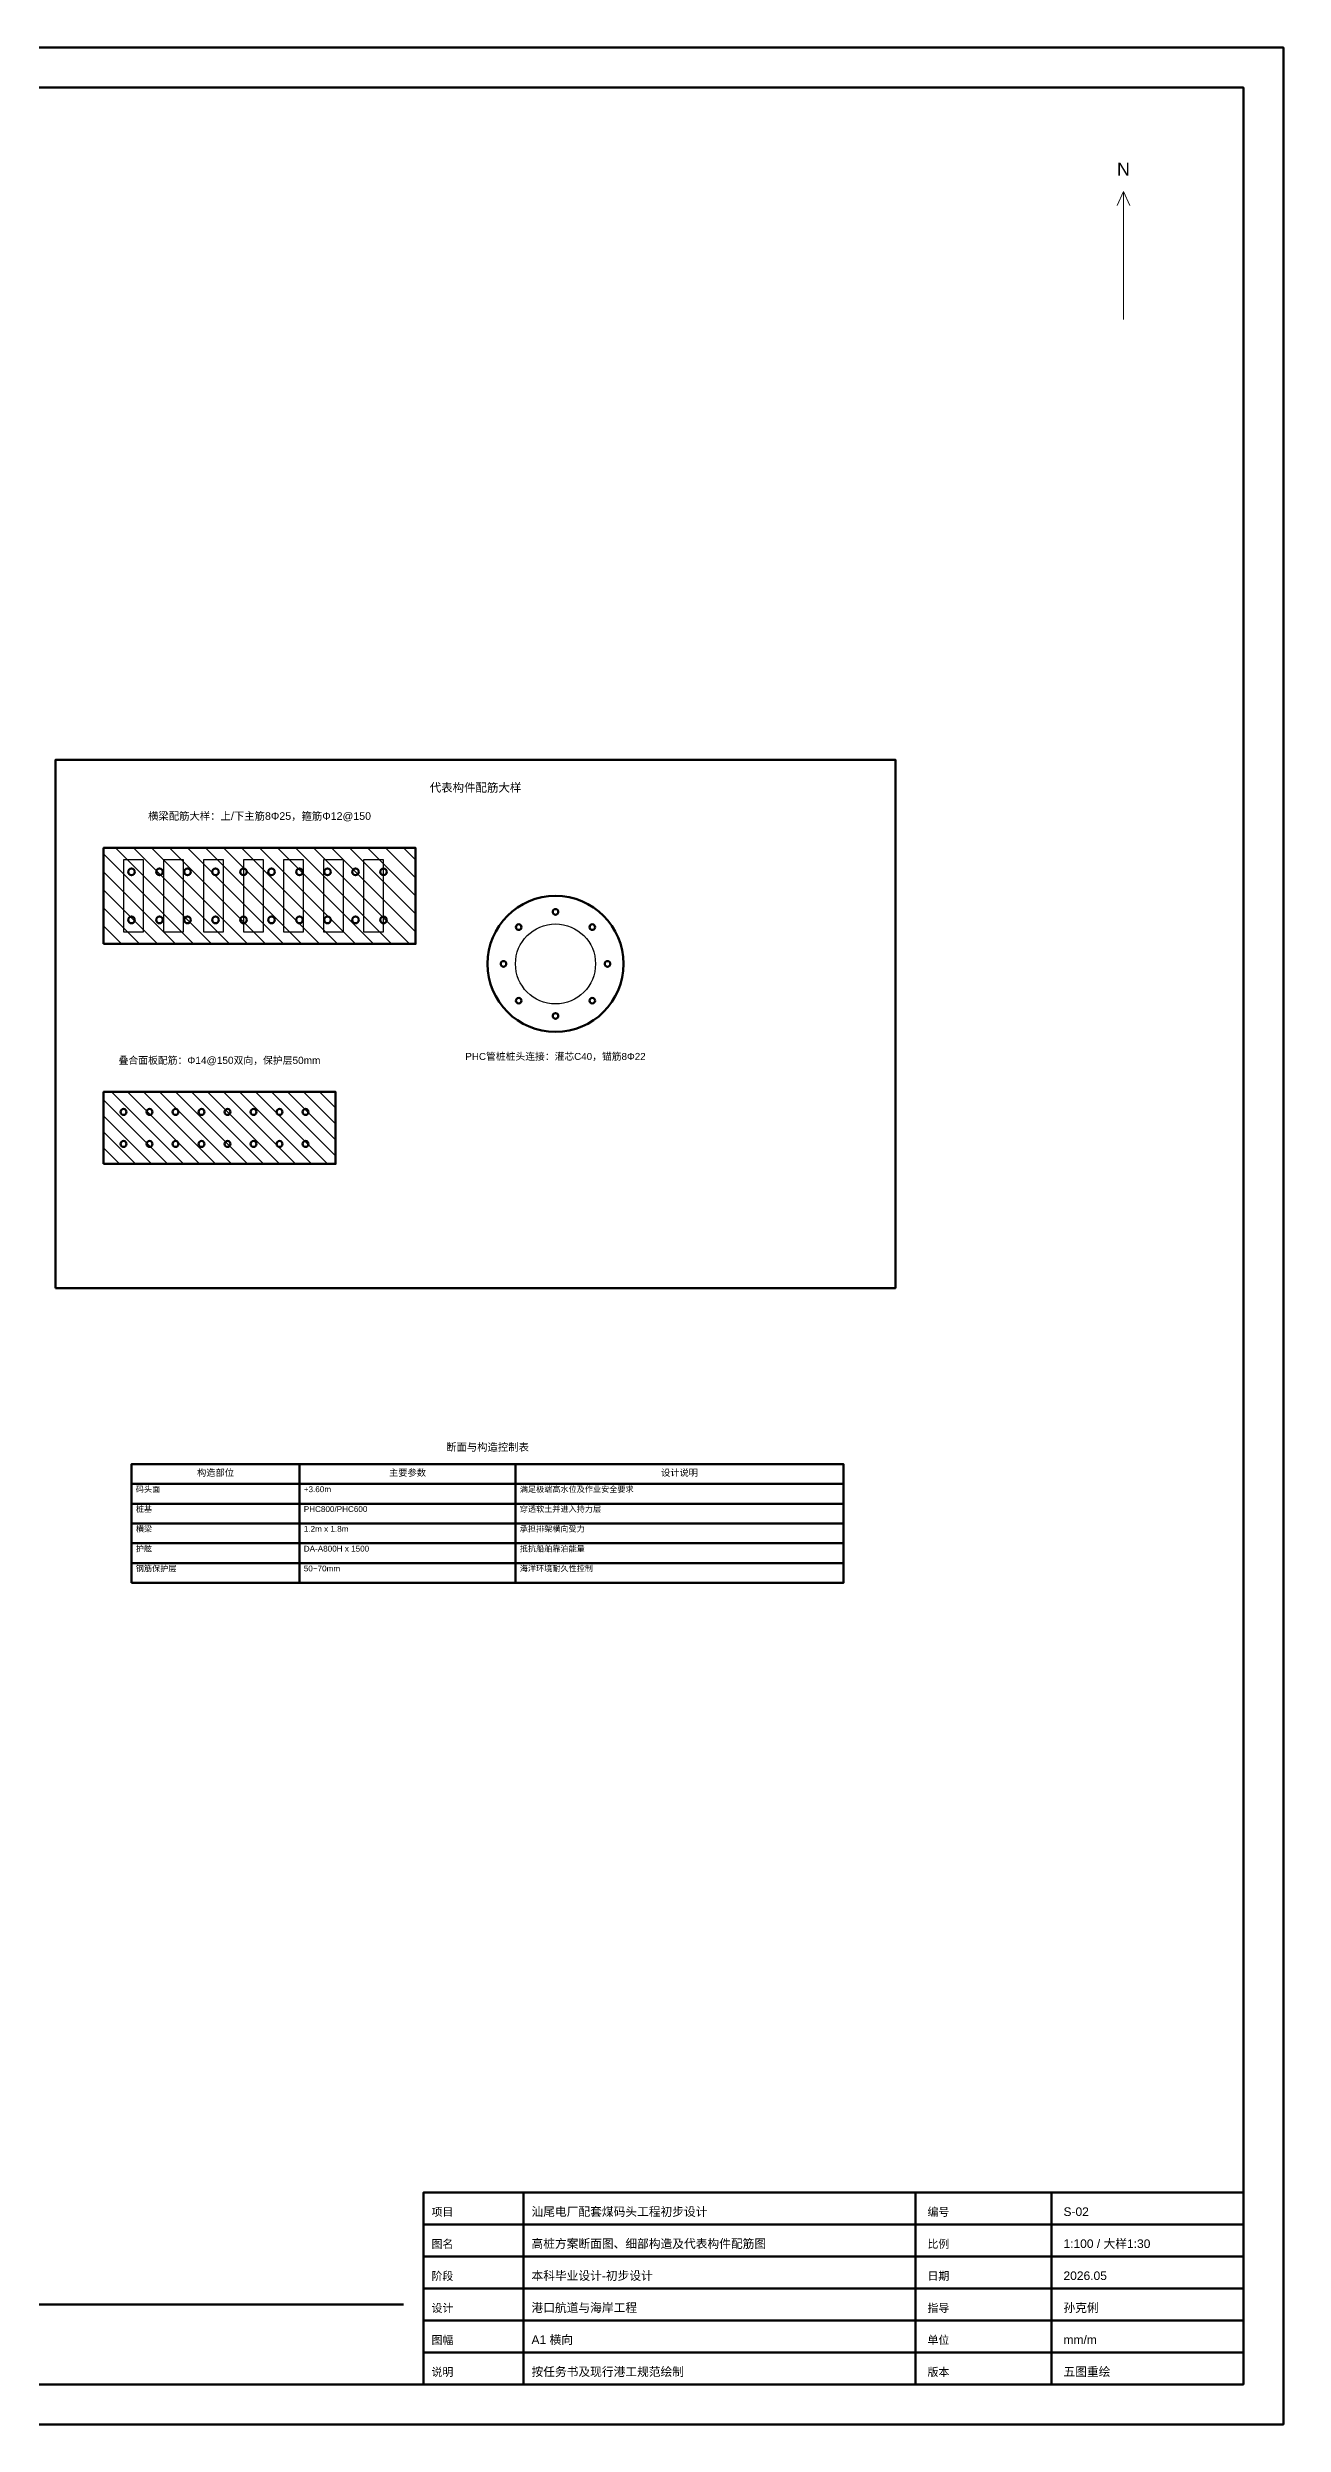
# Model space of a CAD drawing. Header units: millimetres. Extents: x 0 to 84100, y 0 to 59400.
# Drawn here: x 53200 to 84100, y 0 to 59400 of the extents above; entities that cross this region are included whole.
import ezdxf
from ezdxf.enums import TextEntityAlignment as Align

# ---------------------------------------------------------------- set-up
doc = ezdxf.new("R2010")
doc.units = ezdxf.units.MM
for name, color, linetype, lineweight in [('0_FRAME', 7, 'Continuous', 70), ('1_MAIN', 1, 'Continuous', 50), ('2_SECONDARY', 2, 'Continuous', 25), ('4_HATCH', 8, 'Continuous', 13), ('5_DIM', 3, 'Continuous', 15), ('6_TEXT', 7, 'Continuous', 25)]:
    doc.layers.add(name, color=color, linetype=linetype, lineweight=lineweight)
doc.styles.get("Standard").update_dxf_attribs({"font": 'arial.ttf'})

msp = doc.modelspace()

# ---------------------------------------------------------------- linework, layer by layer
at = {"layer": '0_FRAME'}
for p, q in [((65100, 1000), (65100, 5800)), ((74900, 1000), (74900, 5800)), ((78300, 1000), (78300, 5800)), ((62600, 5000), (83100, 5000)), ((62600, 4200), (83100, 4200)), ((23500, 3000), (62100, 3000)), ((62600, 3400), (83100, 3400)), ((62600, 2600), (83100, 2600)), ((62600, 1800), (83100, 1800))]:
    msp.add_line(p, q, dxfattribs=at)
for points in [[(0, 0), (84100, 0), (84100, 59400), (0, 59400)], [(2500, 1000), (83100, 1000), (83100, 58400), (2500, 58400)], [(53400, 28400), (74400, 28400), (74400, 41600), (53400, 41600)], [(55300, 23505), (59500, 23505), (59500, 24000), (55300, 24000)], [(59500, 23505), (64900, 23505), (64900, 24000), (59500, 24000)], [(64900, 23505), (73100, 23505), (73100, 24000), (64900, 24000)], [(55300, 23010), (59500, 23010), (59500, 23505), (55300, 23505)], [(59500, 23010), (64900, 23010), (64900, 23505), (59500, 23505)], [(64900, 23010), (73100, 23010), (73100, 23505), (64900, 23505)], [(55300, 22515), (59500, 22515), (59500, 23010), (55300, 23010)], [(59500, 22515), (64900, 22515), (64900, 23010), (59500, 23010)], [(64900, 22515), (73100, 22515), (73100, 23010), (64900, 23010)], [(55300, 22020), (59500, 22020), (59500, 22515), (55300, 22515)], [(55300, 21525), (59500, 21525), (59500, 22020), (55300, 22020)], [(59500, 22020), (64900, 22020), (64900, 22515), (59500, 22515)], [(59500, 21525), (64900, 21525), (64900, 22020), (59500, 22020)], [(64900, 22020), (73100, 22020), (73100, 22515), (64900, 22515)], [(64900, 21525), (73100, 21525), (73100, 22020), (64900, 22020)], [(55300, 21030), (59500, 21030), (59500, 21525), (55300, 21525)], [(59500, 21030), (64900, 21030), (64900, 21525), (59500, 21525)], [(64900, 21030), (73100, 21030), (73100, 21525), (64900, 21525)], [(62600, 1000), (83100, 1000), (83100, 5800), (62600, 5800)]]:
    msp.add_lwpolyline(points, close=True, dxfattribs=at)
at = {"layer": '1_MAIN'}
for points in [[(54600, 37000), (62400, 37000), (62400, 39400), (54600, 39400)], [(54600, 31500), (60400, 31500), (60400, 33300), (54600, 33300)]]:
    msp.add_lwpolyline(points, close=True, dxfattribs=at)
for centre, radius in [((55300, 38800), 85), ((56000, 38800), 85), ((56700, 38800), 85), ((57400, 38800), 85), ((58100, 38800), 85), ((58800, 38800), 85), ((59500, 38800), 85), ((60200, 38800), 85), ((60900, 38800), 85), ((61600, 38800), 85), ((65900, 36500), 1700), ((55300, 37600), 85), ((56000, 37600), 85), ((56700, 37600), 85), ((57400, 37600), 85), ((58100, 37600), 85), ((58800, 37600), 85), ((59500, 37600), 85), ((60200, 37600), 85), ((60900, 37600), 85), ((61600, 37600), 85), ((64980.762, 37419.239), 70), ((65900, 37800), 70), ((66819.239, 37419.239), 70), ((64600, 36500.001), 70), ((67200, 36500), 70), ((64980.76, 35580.762), 70), ((66819.238, 35580.76), 70), ((65899.999, 35200), 70), ((55100, 32800), 75), ((55750, 32800), 75), ((56400, 32800), 75), ((57050, 32800), 75), ((57700, 32800), 75), ((58350, 32800), 75), ((59000, 32800), 75), ((59650, 32800), 75), ((55100, 32000), 75), ((55750, 32000), 75), ((56400, 32000), 75), ((57050, 32000), 75), ((57700, 32000), 75), ((58350, 32000), 75), ((59000, 32000), 75), ((59650, 32000), 75)]:
    msp.add_circle(centre, radius, dxfattribs=at)
at = {"layer": '2_SECONDARY'}
for points in [[(55100, 37300), (55600, 37300), (55600, 39100), (55100, 39100)], [(56100, 37300), (56600, 37300), (56600, 39100), (56100, 39100)], [(57100, 37300), (57600, 37300), (57600, 39100), (57100, 39100)], [(58100, 37300), (58600, 37300), (58600, 39100), (58100, 39100)], [(59100, 37300), (59600, 37300), (59600, 39100), (59100, 39100)], [(60100, 37300), (60600, 37300), (60600, 39100), (60100, 39100)], [(61100, 37300), (61600, 37300), (61600, 39100), (61100, 39100)]]:
    msp.add_lwpolyline(points, close=True, dxfattribs=at)
msp.add_circle((65900, 36500), 1000, dxfattribs=at)
at = {"layer": '4_HATCH'}
for p, q in [((56850, 37000), (54600, 39250)), ((57300, 37000), (54900, 39400)), ((57750, 37000), (55350, 39400)), ((58200, 37000), (55800, 39400)), ((58650, 37000), (56250, 39400)), ((59100, 37000), (56700, 39400)), ((59550, 37000), (57150, 39400)), ((60000, 37000), (57600, 39400)), ((60450, 37000), (58050, 39400)), ((60900, 37000), (58500, 39400)), ((61350, 37000), (58950, 39400)), ((61800, 37000), (59400, 39400)), ((62250, 37000), (59850, 39400)), ((62400, 37300), (60300, 39400)), ((62400, 37750), (60750, 39400)), ((62400, 38200), (61200, 39400)), ((62400, 38650), (61650, 39400)), ((62400, 39100), (62100, 39400)), ((56400, 37000), (54600, 38800)), ((55950, 37000), (54600, 38350)), ((55500, 37000), (54600, 37900)), ((55050, 37000), (54600, 37450)), ((54600, 37000), (54600, 37000)), ((56600, 31500), (54800, 33300)), ((57000, 31500), (55200, 33300)), ((57400, 31500), (55600, 33300)), ((57800, 31500), (56000, 33300)), ((58200, 31500), (56400, 33300)), ((58600, 31500), (56800, 33300)), ((59000, 31500), (57200, 33300)), ((59400, 31500), (57600, 33300)), ((59800, 31500), (58000, 33300)), ((60200, 31500), (58400, 33300)), ((60400, 31700), (58800, 33300)), ((60400, 32100), (59200, 33300)), ((60400, 32500), (59600, 33300)), ((60400, 32900), (60000, 33300)), ((60400, 33300), (60400, 33300)), ((56200, 31500), (54600, 33100)), ((55800, 31500), (54600, 32700)), ((55400, 31500), (54600, 32300)), ((55000, 31500), (54600, 31900)), ((54600, 31500), (54600, 31500))]:
    msp.add_line(p, q, dxfattribs=at)
at = {"layer": '5_DIM'}
for p, q in [((80100, 55800), (79942.5, 55450)), ((80100, 52600), (80100, 55800)), ((80100, 55800), (80257.5, 55450))]:
    msp.add_line(p, q, dxfattribs=at)

# ---------------------------------------------------------------- texts
at = {"layer": '6_TEXT'}
for s, height, p in [('N', 320, (80100, 56200)), ('代表构件配筋大样', 210, (63900, 40800)), ('横梁配筋大样：上/下主筋8Φ25，箍筋Φ12@150', 190, (58500, 40100)), ('叠合面板配筋：Φ14@150双向，保护层50mm', 180, (57500, 34000)), ('PHC管桩桩头连接：灌芯C40，锚筋8Φ22', 175, (65900, 34100)), ('断面与构造控制表', 189.75, (64200, 24330)), ('构造部位', 165, (57400, 23703)), ('主要参数', 165, (62200, 23703)), ('设计说明', 165, (69000, 23703))]:
    msp.add_text(s, height=height, dxfattribs=at).set_placement(p, align=Align.CENTER)
for s, height, p in [('码头面', 145.2, (55407.25, 23298.75)), ('+3.60m', 145.2, (59607.25, 23298.75)), ('满足极端高水位及作业安全要求', 145.2, (65007.25, 23298.75)), ('桩基', 145.2, (55407.25, 22803.75)), ('PHC800/PHC600', 145.2, (59607.25, 22803.75)), ('穿透软土并进入持力层', 145.2, (65007.25, 22803.75)), ('横梁', 145.2, (55407.25, 22308.75)), ('护舷', 145.2, (55407.25, 21813.75)), ('1.2m x 1.8m', 145.2, (59607.25, 22308.75)), ('抵抗船舶靠泊能量', 145.2, (65007.25, 21813.75)), ('承担排架横向受力', 145.2, (65007.25, 22308.75)), ('钢筋保护层', 145.2, (55407.25, 21318.75)), ('50~70mm', 145.2, (59607.25, 21318.75)), ('DA-A800H x 1500', 145.2, (59607.25, 21813.75)), ('海洋环境耐久性控制', 145.2, (65007.25, 21318.75)), ('项目', 200, (62800, 5210)), ('汕尾电厂配套煤码头工程初步设计', 215, (65300, 5210)), ('编号', 200, (75200, 5210)), ('S-02', 215, (78600, 5210)), ('图名', 200, (62800, 4410)), ('高桩方案断面图、细部构造及代表构件配筋图', 215, (65300, 4410)), ('比例', 200, (75200, 4410)), ('1:100 / 大样1:30', 215, (78600, 4410)), ('阶段', 200, (62800, 3610)), ('本科毕业设计-初步设计', 215, (65300, 3610)), ('日期', 200, (75200, 3610)), ('2026.05', 215, (78600, 3610)), ('设计', 200, (62800, 2810)), ('港口航道与海岸工程', 215, (65300, 2810)), ('指导', 200, (75200, 2810)), ('孙克俐', 215, (78600, 2810)), ('图幅', 200, (62800, 2010)), ('A1 横向', 215, (65300, 2010)), ('单位', 200, (75200, 2010)), ('mm/m', 215, (78600, 2010)), ('说明', 200, (62800, 1210)), ('按任务书及现行港工规范绘制', 215, (65300, 1210)), ('版本', 200, (75200, 1210)), ('五图重绘', 215, (78600, 1210))]:
    msp.add_text(s, height=height, dxfattribs=at).set_placement(p)

doc.saveas('drawing.dxf')
